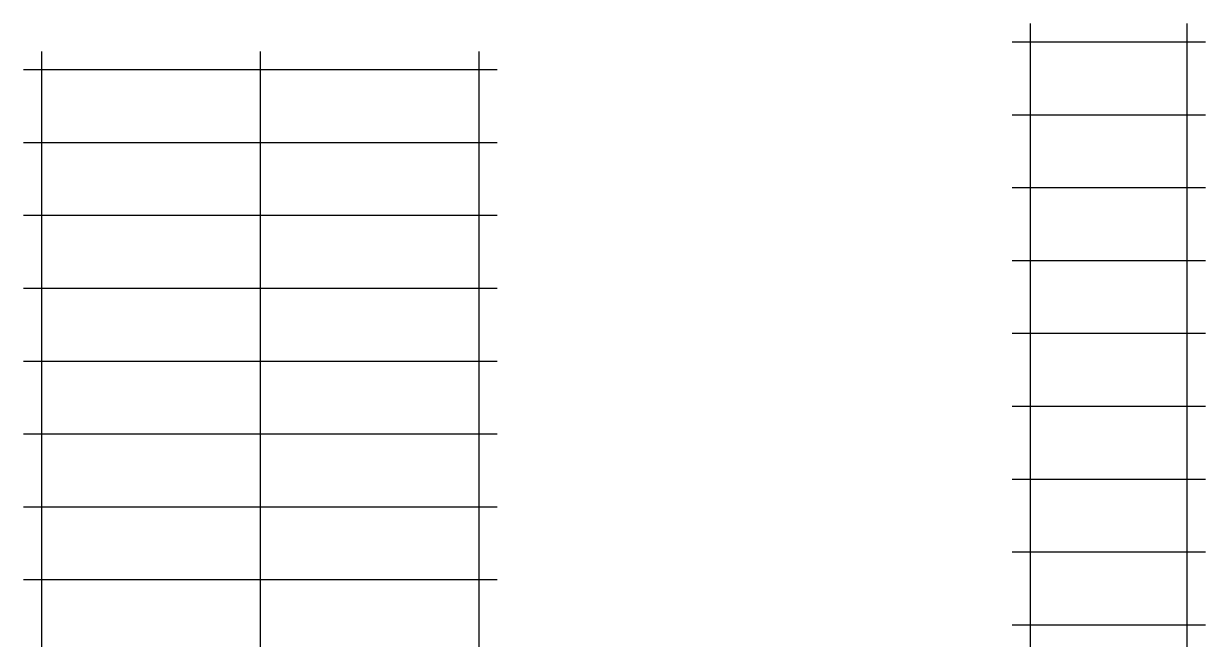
# Model space of a CAD drawing. Extents: x 2650716 to 2715620, y 1065593 to 1133200.
# Drawn here: x 2650744 to 2715620, y 1099396 to 1133200 of the extents above; entities that cross this region are included whole.
import ezdxf

# ---------------------------------------------------------------- set-up
doc = ezdxf.new("R2010")
doc.units = 0
doc.header["$LTSCALE"] = 1000
doc.header["$MEASUREMENT"] = 0
doc.layers.add('DOTE', color=1, linetype='Continuous')

msp = doc.modelspace()

# ---------------------------------------------------------------- linework, layer by layer
at = {"layer": 'DOTE'}
for p, q in [((2706020, 1083199.5), (2706020, 1133199.5)), ((2714620, 1083199.5), (2714620, 1133199.5)), ((2705020, 1132199.5), (2715620, 1132199.5)), ((2651743.5, 1085678), (2651743.5, 1131678)), ((2663743.5, 1085678), (2663743.5, 1131678)), ((2675743.5, 1085678), (2675743.5, 1131678)), ((2650743.5, 1130678), (2676743.5, 1130678)), ((2705020, 1128199.5), (2715620, 1128199.5)), ((2650743.5, 1126678), (2676743.5, 1126678)), ((2705020, 1124199.5), (2715620, 1124199.5)), ((2650743.5, 1122678), (2676743.5, 1122678)), ((2705020, 1120199.5), (2715620, 1120199.5)), ((2650743.5, 1118678), (2676743.5, 1118678)), ((2705020, 1116199.5), (2715620, 1116199.5)), ((2650743.5, 1114678), (2676743.5, 1114678)), ((2705020, 1112199.5), (2715620, 1112199.5)), ((2650743.5, 1110678), (2676743.5, 1110678)), ((2705020, 1108199.5), (2715620, 1108199.5)), ((2650743.5, 1106678), (2676743.5, 1106678)), ((2705020, 1104199.5), (2715620, 1104199.5)), ((2650743.5, 1102678), (2676743.5, 1102678)), ((2705020, 1100199.5), (2715620, 1100199.5))]:
    msp.add_line(p, q, dxfattribs=at)

doc.saveas('drawing.dxf')
